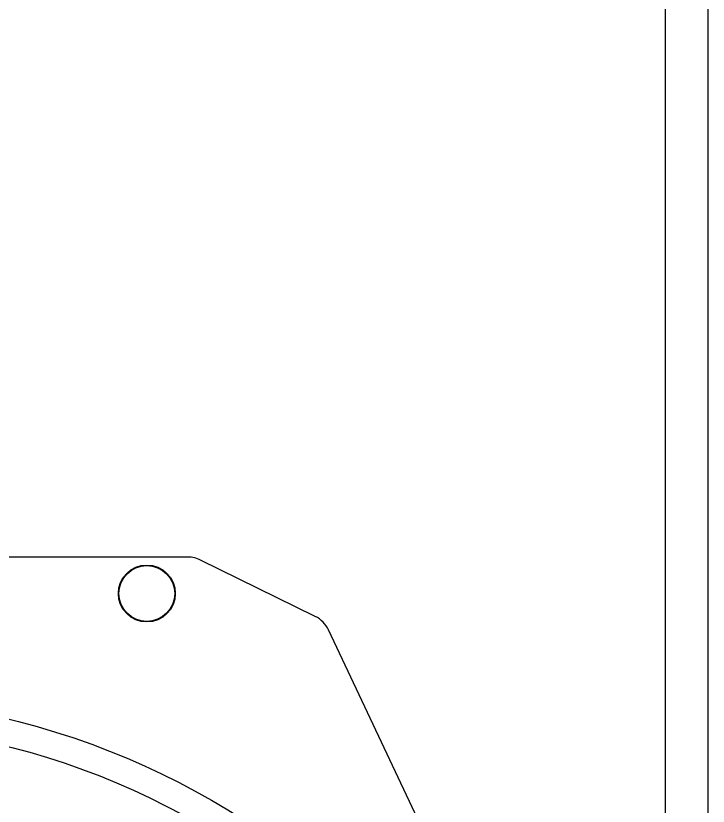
# Model space of a CAD drawing. Extents: x 17.1 to 113.1, y 3.8 to 84.5.
# Drawn here: x 54.804 to 57.848, y 38.852 to 42.326 of the extents above; entities that cross this region are included whole.
import ezdxf

# ---------------------------------------------------------------- set-up
doc = ezdxf.new("R2010")
doc.units = 0
doc.header["$MEASUREMENT"] = 0
doc.layers.add('OBJECT', color=7, linetype='CONTINUOUS')

msp = doc.modelspace()

# ---------------------------------------------------------------- linework, layer by layer
at = {"layer": 'OBJECT'}
for p, q in [((57.6597, 38.1348), (57.6597, 44.0865)), ((57.8477, 36.5315), (57.8477, 44.0865)), ((55.5607, 39.9465), (54.6897, 39.9465)), ((56.1205, 39.6858), (55.6158, 39.9337)), ((56.6406, 38.6471), (56.1784, 39.6269))]:
    msp.add_line(p, q, dxfattribs=at)
for centre, radius in [((55.3797, 39.7865), 0.125), ((55.3797, 39.7865), 0.1225), ((53.9597, 35.9065), 3.425), ((53.9597, 35.9065), 3.3075)]:
    msp.add_circle(centre, radius, dxfattribs=at)
for centre, start, end in [((55.5607, 39.8215), 63.8384, 90), ((56.0653, 39.5736), 25.2532, 63.8384)]:
    msp.add_arc(centre, 0.125, start, end, dxfattribs=at)

doc.saveas('drawing.dxf')
